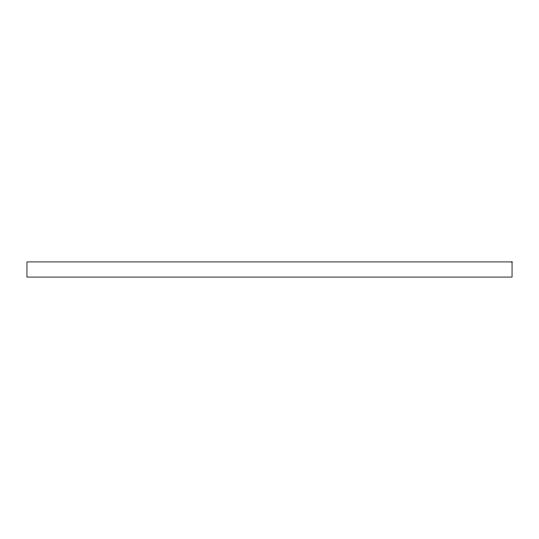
<?xml version="1.0" encoding="UTF-8"?>
<svg xmlns="http://www.w3.org/2000/svg" width="539" height="539" viewBox="0 0 539 539"><rect width="100%" height="100%" fill="white"/><g stroke="black" fill="none" stroke-linecap="round" stroke-linejoin="round"><path stroke-width="0.81" d="M512.05 261.92L26.95 261.92L26.95 277.08L512.05 277.08L512.05 261.92"/></g></svg>
